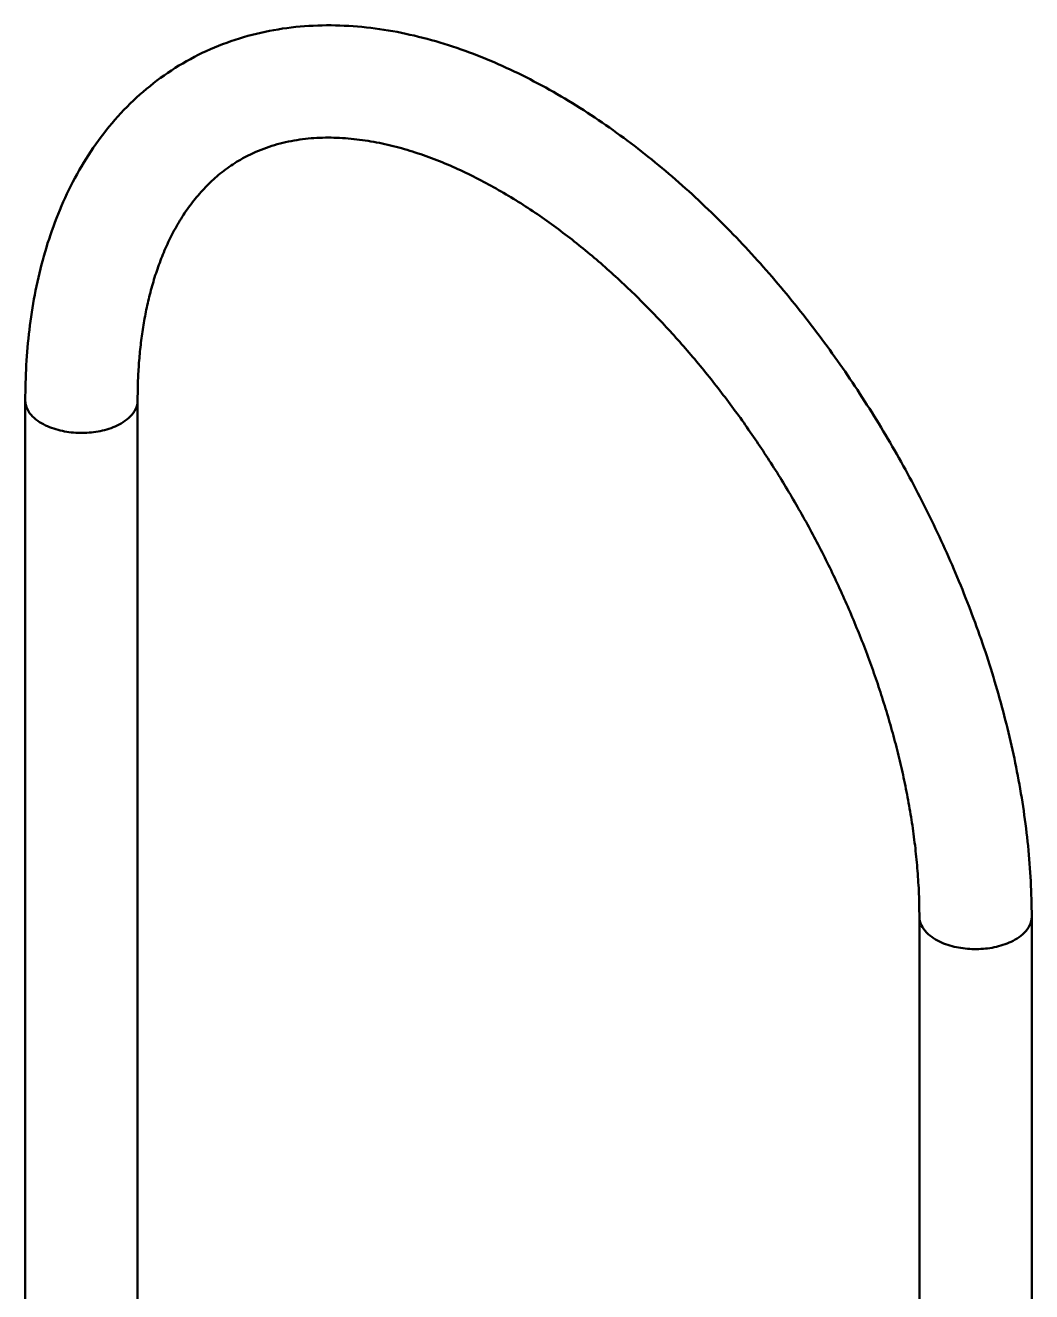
# Model space of a CAD drawing. Header units: millimetres. Extents: x 0 to 594, y 0 to 420.
# Drawn here: x 489.23 to 511.99, y 282.93 to 311.57 of the extents above; entities that cross this region are included whole.
import ezdxf

# ---------------------------------------------------------------- set-up
doc = ezdxf.new("R2010")
doc.units = ezdxf.units.MM
doc.layers.add('01-VISIBLE', color=7, linetype='CONTINUOUS', lineweight=50)

msp = doc.modelspace()

# ---------------------------------------------------------------- linework, layer by layer
at = {"layer": '01-VISIBLE'}
for p, q in [((489.23, 273.549), (489.23, 303.088)), ((491.77, 264.444), (491.77, 303.088)), ((509.453, 261.873), (509.453, 291.412)), ((511.993, 233.005), (511.993, 291.412))]:
    msp.add_line(p, q, dxfattribs=at)
for points in [[(489.23, 303.088), (489.23, 303.188), (489.231, 303.288), (489.233, 303.388), (489.235, 303.488), (489.239, 303.588), (489.242, 303.689), (489.247, 303.789), (489.252, 303.889), (489.258, 303.989), (489.265, 304.088), (489.273, 304.188), (489.281, 304.288), (489.29, 304.388), (489.3, 304.488), (489.311, 304.587), (489.322, 304.687), (489.334, 304.786), (489.348, 304.885), (489.362, 304.984), (489.376, 305.083), (489.392, 305.182), (489.409, 305.281), (489.426, 305.38), (489.444, 305.478), (489.463, 305.577), (489.483, 305.675), (489.504, 305.773), (489.526, 305.87), (489.549, 305.968), (489.573, 306.065), (489.597, 306.162), (489.623, 306.259), (489.65, 306.356), (489.677, 306.452), (489.706, 306.548), (489.735, 306.644), (489.766, 306.739), (489.797, 306.834), (489.83, 306.929), (489.864, 307.023), (489.898, 307.117), (489.934, 307.21), (489.971, 307.304), (490.009, 307.396), (490.048, 307.489), (490.088, 307.58), (490.129, 307.672), (490.171, 307.762), (490.215, 307.853), (490.259, 307.942), (490.305, 308.032), (490.352, 308.12), (490.4, 308.208), (490.449, 308.295), (490.499, 308.382), (490.55, 308.468), (490.603, 308.553), (490.657, 308.638), (490.711, 308.722), (490.767, 308.805), (490.825, 308.887), (490.883, 308.968), (490.942, 309.049), (491.003, 309.128), (491.065, 309.207), (491.128, 309.285), (491.192, 309.362), (491.258, 309.438), (491.324, 309.513), (491.392, 309.587), (491.46, 309.659), (491.53, 309.731), (491.601, 309.802), (491.673, 309.871), (491.747, 309.94), (491.821, 310.007), (491.896, 310.073), (491.973, 310.138), (492.05, 310.201), (492.128, 310.263), (492.208, 310.324), (492.288, 310.384), (492.37, 310.442), (492.452, 310.499), (492.535, 310.555), (492.62, 310.609), (492.705, 310.662), (492.791, 310.713), (492.878, 310.763), (492.965, 310.812), (493.054, 310.859), (493.143, 310.904), (493.233, 310.948), (493.323, 310.991), (493.415, 311.032), (493.507, 311.072), (493.599, 311.11), (493.693, 311.146), (493.786, 311.181), (493.881, 311.215), (493.976, 311.247), (494.071, 311.277), (494.167, 311.306), (494.263, 311.334), (494.36, 311.359), (494.457, 311.384), (494.555, 311.407), (494.652, 311.428), (494.751, 311.448), (494.849, 311.466), (494.948, 311.483), (495.047, 311.499), (495.146, 311.513), (495.245, 311.525), (495.345, 311.536), (495.444, 311.546), (495.544, 311.554), (495.644, 311.561), (495.744, 311.566), (495.844, 311.57), (495.944, 311.573), (496.045, 311.574), (496.145, 311.574), (496.245, 311.572), (496.345, 311.57), (496.445, 311.566), (496.545, 311.56), (496.645, 311.554), (496.745, 311.546), (496.845, 311.537), (496.944, 311.527), (497.044, 311.515), (497.143, 311.503), (497.242, 311.489), (497.341, 311.474), (497.44, 311.458), (497.539, 311.441), (497.637, 311.423), (497.736, 311.404), (497.834, 311.383), (497.931, 311.362), (498.029, 311.34), (498.126, 311.316), (498.224, 311.292), (498.32, 311.266), (498.417, 311.24), (498.513, 311.213), (498.609, 311.184), (498.705, 311.155), (498.801, 311.125), (498.896, 311.094), (498.991, 311.062), (499.086, 311.03), (499.18, 310.996), (499.274, 310.962), (499.368, 310.926), (499.461, 310.89), (499.554, 310.853), (499.647, 310.816), (499.74, 310.777), (499.832, 310.738), (499.924, 310.698), (500.015, 310.658), (500.106, 310.616), (500.197, 310.574), (500.288, 310.531), (500.378, 310.488), (500.468, 310.444), (500.557, 310.399), (500.647, 310.353), (500.735, 310.307), (500.824, 310.26), (500.912, 310.213), (501, 310.165), (501.088, 310.116), (501.175, 310.067), (501.262, 310.017), (501.348, 309.966), (501.434, 309.915), (501.52, 309.864), (501.606, 309.812), (501.691, 309.759), (501.776, 309.706), (501.86, 309.652), (501.944, 309.597), (502.028, 309.542), (502.111, 309.487), (502.194, 309.431), (502.277, 309.375), (502.36, 309.318), (502.442, 309.26), (502.523, 309.203), (502.605, 309.144), (502.686, 309.085), (502.767, 309.026), (502.847, 308.966), (502.927, 308.906), (503.007, 308.846), (503.086, 308.785), (503.165, 308.723), (503.244, 308.661), (503.322, 308.599), (503.4, 308.536), (503.478, 308.473), (503.555, 308.409), (503.632, 308.345), (503.709, 308.281), (503.785, 308.216), (503.861, 308.151), (503.937, 308.085), (504.012, 308.019), (504.087, 307.953), (504.162, 307.886), (504.236, 307.819), (504.31, 307.752), (504.384, 307.684), (504.458, 307.616), (504.531, 307.547), (504.603, 307.478), (504.676, 307.409), (504.748, 307.339), (504.82, 307.27), (504.891, 307.199), (504.962, 307.129), (505.033, 307.058), (505.103, 306.987), (505.173, 306.915), (505.243, 306.843), (505.313, 306.771), (505.382, 306.699), (505.451, 306.626), (505.519, 306.553), (505.587, 306.48), (505.655, 306.406), (505.723, 306.332), (505.79, 306.258), (505.857, 306.183), (505.923, 306.108), (505.989, 306.033), (506.055, 305.958), (506.121, 305.882), (506.186, 305.806), (506.251, 305.73), (506.316, 305.653), (506.38, 305.577), (506.444, 305.5), (506.508, 305.422), (506.571, 305.345), (506.634, 305.267), (506.697, 305.189), (506.759, 305.11), (506.821, 305.032), (506.883, 304.953), (506.944, 304.874), (507.005, 304.795), (507.066, 304.715), (507.127, 304.635), (507.187, 304.555), (507.247, 304.475), (507.306, 304.394), (507.365, 304.313), (507.424, 304.232), (507.483, 304.151), (507.541, 304.07), (507.599, 303.988), (507.656, 303.906), (507.714, 303.824), (507.771, 303.741), (507.827, 303.659), (507.883, 303.576), (507.939, 303.493), (507.995, 303.409), (508.05, 303.326), (508.105, 303.242), (508.16, 303.158), (508.214, 303.074), (508.268, 302.99), (508.322, 302.905), (508.375, 302.821), (508.428, 302.736), (508.481, 302.65), (508.533, 302.565), (508.585, 302.48), (508.637, 302.394), (508.689, 302.308), (508.74, 302.222), (508.79, 302.135), (508.841, 302.049), (508.891, 301.962), (508.94, 301.875), (508.99, 301.788), (509.039, 301.701), (509.088, 301.613), (509.136, 301.525), (509.184, 301.437), (509.232, 301.349), (509.279, 301.261), (509.326, 301.173), (509.373, 301.084), (509.419, 300.995), (509.465, 300.906), (509.511, 300.817), (509.556, 300.728), (509.601, 300.638), (509.645, 300.549), (509.69, 300.459), (509.734, 300.369), (509.777, 300.279), (509.82, 300.188), (509.863, 300.098), (509.906, 300.007), (509.948, 299.916), (509.989, 299.825), (510.031, 299.734), (510.072, 299.643), (510.113, 299.551), (510.153, 299.459), (510.193, 299.368), (510.232, 299.276), (510.272, 299.183), (510.311, 299.091), (510.349, 298.999), (510.387, 298.906), (510.425, 298.813), (510.462, 298.72), (510.499, 298.627), (510.536, 298.534), (510.572, 298.441), (510.608, 298.347), (510.643, 298.254), (510.678, 298.16), (510.713, 298.066), (510.747, 297.972), (510.781, 297.877), (510.815, 297.783), (510.848, 297.689), (510.88, 297.594), (510.913, 297.499), (510.945, 297.404), (510.976, 297.309), (511.007, 297.214), (511.038, 297.118), (511.068, 297.023), (511.098, 296.927), (511.127, 296.832), (511.156, 296.736), (511.185, 296.64), (511.213, 296.544), (511.24, 296.447), (511.268, 296.351), (511.294, 296.255), (511.321, 296.158), (511.347, 296.061), (511.372, 295.964), (511.397, 295.867), (511.422, 295.77), (511.446, 295.673), (511.47, 295.576), (511.493, 295.478), (511.515, 295.381), (511.538, 295.283), (511.559, 295.185), (511.581, 295.088), (511.602, 294.99), (511.622, 294.891), (511.642, 294.793), (511.661, 294.695), (511.68, 294.597), (511.698, 294.498), (511.716, 294.4), (511.734, 294.301), (511.75, 294.202), (511.767, 294.104), (511.783, 294.005), (511.798, 293.906), (511.813, 293.807), (511.827, 293.707), (511.84, 293.608), (511.854, 293.509), (511.866, 293.41), (511.878, 293.31), (511.89, 293.211), (511.9, 293.111), (511.911, 293.012), (511.92, 292.912), (511.93, 292.812), (511.938, 292.712), (511.946, 292.612), (511.954, 292.513), (511.96, 292.413), (511.966, 292.313), (511.972, 292.213), (511.977, 292.113), (511.981, 292.013), (511.985, 291.913), (511.988, 291.812), (511.99, 291.712), (511.992, 291.612), (511.993, 291.512), (511.993, 291.412)], [(509.453, 291.412), (509.453, 291.477), (509.452, 291.541), (509.452, 291.606), (509.45, 291.671), (509.449, 291.735), (509.447, 291.8), (509.445, 291.865), (509.442, 291.929), (509.44, 291.994), (509.437, 292.059), (509.433, 292.123), (509.429, 292.188), (509.425, 292.253), (509.421, 292.317), (509.416, 292.382), (509.411, 292.446), (509.406, 292.511), (509.401, 292.575), (509.395, 292.64), (509.389, 292.704), (509.382, 292.768), (509.376, 292.833), (509.369, 292.897), (509.362, 292.962), (509.354, 293.026), (509.346, 293.09), (509.338, 293.154), (509.33, 293.218), (509.321, 293.283), (509.313, 293.347), (509.303, 293.411), (509.294, 293.475), (509.284, 293.539), (509.275, 293.603), (509.264, 293.667), (509.254, 293.731), (509.243, 293.794), (509.232, 293.858), (509.221, 293.922), (509.21, 293.986), (509.198, 294.049), (509.187, 294.113), (509.174, 294.176), (509.162, 294.24), (509.149, 294.303), (509.137, 294.367), (509.124, 294.43), (509.11, 294.494), (509.097, 294.557), (509.083, 294.62), (509.069, 294.683), (509.055, 294.746), (509.04, 294.81), (509.026, 294.873), (509.011, 294.936), (508.996, 294.998), (508.981, 295.061), (508.965, 295.124), (508.949, 295.187), (508.933, 295.25), (508.917, 295.312), (508.901, 295.375), (508.884, 295.437), (508.867, 295.5), (508.85, 295.562), (508.833, 295.625), (508.816, 295.687), (508.798, 295.749), (508.78, 295.812), (508.762, 295.874), (508.744, 295.936), (508.726, 295.998), (508.707, 296.06), (508.688, 296.122), (508.669, 296.184), (508.65, 296.245), (508.63, 296.307), (508.611, 296.369), (508.591, 296.43), (508.571, 296.492), (508.551, 296.553), (508.53, 296.615), (508.51, 296.676), (508.489, 296.737), (508.468, 296.799), (508.447, 296.86), (508.425, 296.921), (508.404, 296.982), (508.382, 297.043), (508.36, 297.104), (508.338, 297.165), (508.316, 297.225), (508.293, 297.286), (508.271, 297.347), (508.248, 297.407), (508.225, 297.468), (508.202, 297.528), (508.178, 297.588), (508.155, 297.649), (508.131, 297.709), (508.107, 297.769), (508.083, 297.829), (508.059, 297.889), (508.034, 297.949), (508.01, 298.009), (507.985, 298.069), (507.96, 298.128), (507.935, 298.188), (507.91, 298.248), (507.884, 298.307), (507.859, 298.367), (507.833, 298.426), (507.807, 298.485), (507.781, 298.544), (507.754, 298.603), (507.728, 298.663), (507.701, 298.721), (507.674, 298.78), (507.647, 298.839), (507.62, 298.898), (507.593, 298.957), (507.565, 299.015), (507.538, 299.074), (507.51, 299.132), (507.482, 299.191), (507.454, 299.249), (507.426, 299.307), (507.397, 299.365), (507.368, 299.423), (507.34, 299.481), (507.311, 299.539), (507.282, 299.597), (507.252, 299.654), (507.223, 299.712), (507.193, 299.77), (507.164, 299.827), (507.134, 299.885), (507.104, 299.942), (507.073, 299.999), (507.043, 300.056), (507.012, 300.113), (506.982, 300.17), (506.951, 300.227), (506.92, 300.284), (506.889, 300.341), (506.857, 300.397), (506.826, 300.454), (506.794, 300.51), (506.762, 300.567), (506.73, 300.623), (506.698, 300.679), (506.666, 300.735), (506.634, 300.791), (506.601, 300.847), (506.568, 300.903), (506.536, 300.959), (506.503, 301.014), (506.469, 301.07), (506.436, 301.125), (506.403, 301.181), (506.369, 301.236), (506.335, 301.291), (506.301, 301.346), (506.267, 301.401), (506.233, 301.456), (506.198, 301.511), (506.164, 301.566), (506.129, 301.62), (506.094, 301.675), (506.059, 301.729), (506.024, 301.784), (505.989, 301.838), (505.953, 301.892), (505.918, 301.946), (505.882, 302), (505.846, 302.054), (505.81, 302.108), (505.774, 302.161), (505.737, 302.215), (505.701, 302.268), (505.664, 302.321), (505.627, 302.375), (505.591, 302.428), (505.553, 302.481), (505.516, 302.534), (505.479, 302.587), (505.441, 302.639), (505.404, 302.692), (505.366, 302.744), (505.328, 302.797), (505.289, 302.849), (505.251, 302.901), (505.213, 302.953), (505.174, 303.005), (505.135, 303.057), (505.096, 303.109), (505.057, 303.16), (505.018, 303.212), (504.979, 303.263), (504.939, 303.314), (504.9, 303.366), (504.86, 303.417), (504.82, 303.468), (504.78, 303.518), (504.74, 303.569), (504.699, 303.62), (504.659, 303.67), (504.618, 303.72), (504.577, 303.771), (504.536, 303.821), (504.495, 303.871), (504.454, 303.92), (504.412, 303.97), (504.371, 304.02), (504.329, 304.069), (504.287, 304.119), (504.245, 304.168), (504.203, 304.217), (504.161, 304.266), (504.118, 304.315), (504.076, 304.363), (504.033, 304.412), (503.99, 304.46), (503.947, 304.508), (503.903, 304.557), (503.86, 304.605), (503.817, 304.653), (503.773, 304.7), (503.729, 304.748), (503.685, 304.795), (503.641, 304.843), (503.597, 304.89), (503.552, 304.937), (503.507, 304.984), (503.463, 305.03), (503.418, 305.077), (503.373, 305.123), (503.328, 305.17), (503.282, 305.216), (503.237, 305.262), (503.191, 305.308), (503.145, 305.353), (503.099, 305.399), (503.053, 305.444), (503.007, 305.49), (502.96, 305.535), (502.914, 305.58), (502.867, 305.624), (502.82, 305.669), (502.773, 305.713), (502.726, 305.758), (502.678, 305.802), (502.631, 305.846), (502.583, 305.889), (502.535, 305.933), (502.487, 305.976), (502.439, 306.019), (502.391, 306.062), (502.342, 306.105), (502.294, 306.148), (502.245, 306.191), (502.196, 306.233), (502.147, 306.275), (502.097, 306.317), (502.048, 306.359), (501.998, 306.4), (501.949, 306.442), (501.899, 306.483), (501.849, 306.524), (501.798, 306.565), (501.748, 306.605), (501.697, 306.646), (501.647, 306.686), (501.596, 306.726), (501.545, 306.766), (501.494, 306.805), (501.442, 306.844), (501.391, 306.884), (501.339, 306.922), (501.287, 306.961), (501.235, 307), (501.183, 307.038), (501.13, 307.076), (501.078, 307.114), (501.025, 307.151), (500.972, 307.189), (500.919, 307.226), (500.866, 307.262), (500.813, 307.299), (500.759, 307.335), (500.706, 307.372), (500.652, 307.407), (500.598, 307.443), (500.543, 307.478), (500.489, 307.513), (500.435, 307.548), (500.38, 307.583), (500.325, 307.617), (500.27, 307.651), (500.215, 307.685), (500.159, 307.718), (500.104, 307.751), (500.048, 307.784), (499.992, 307.817), (499.936, 307.849), (499.88, 307.881), (499.823, 307.913), (499.767, 307.944), (499.71, 307.975), (499.653, 308.006), (499.596, 308.037), (499.539, 308.067), (499.481, 308.096), (499.423, 308.126), (499.366, 308.155), (499.308, 308.184), (499.25, 308.212), (499.191, 308.24), (499.133, 308.268), (499.074, 308.295), (499.015, 308.322), (498.956, 308.349), (498.897, 308.375), (498.838, 308.401), (498.778, 308.426), (498.719, 308.451), (498.659, 308.476), (498.599, 308.5), (498.538, 308.524), (498.478, 308.547), (498.418, 308.57), (498.357, 308.592), (498.296, 308.615), (498.235, 308.636), (498.174, 308.657), (498.113, 308.678), (498.051, 308.698), (497.989, 308.718), (497.928, 308.737), (497.866, 308.756), (497.804, 308.774), (497.741, 308.792), (497.679, 308.809), (497.616, 308.825), (497.554, 308.841), (497.491, 308.857), (497.428, 308.872), (497.365, 308.886), (497.302, 308.9), (497.238, 308.913), (497.175, 308.925), (497.111, 308.937), (497.047, 308.949), (496.984, 308.959), (496.92, 308.969), (496.856, 308.979), (496.791, 308.987), (496.727, 308.995), (496.663, 309.002), (496.598, 309.009), (496.534, 309.015), (496.47, 309.02), (496.405, 309.024), (496.34, 309.028), (496.276, 309.03), (496.211, 309.032), (496.146, 309.034), (496.082, 309.034), (496.017, 309.033), (495.952, 309.032), (495.887, 309.03), (495.823, 309.027), (495.758, 309.023), (495.694, 309.018), (495.629, 309.012), (495.565, 309.005), (495.501, 308.997), (495.437, 308.989), (495.373, 308.979), (495.309, 308.968), (495.245, 308.957), (495.182, 308.944), (495.118, 308.93), (495.055, 308.915), (494.993, 308.9), (494.93, 308.883), (494.868, 308.865), (494.806, 308.846), (494.745, 308.826), (494.683, 308.805), (494.623, 308.782), (494.562, 308.759), (494.502, 308.735), (494.443, 308.709), (494.384, 308.683), (494.325, 308.655), (494.267, 308.626), (494.21, 308.597), (494.153, 308.566), (494.096, 308.534)], [(491.77, 303.088), (491.77, 303.138), (491.77, 303.189), (491.771, 303.239), (491.772, 303.289), (491.772, 303.34), (491.774, 303.39), (491.775, 303.44), (491.777, 303.491), (491.778, 303.541), (491.781, 303.591), (491.783, 303.642), (491.785, 303.692), (491.788, 303.742), (491.791, 303.792), (491.794, 303.843), (491.798, 303.893), (491.801, 303.943), (491.805, 303.993), (491.809, 304.044), (491.814, 304.094), (491.818, 304.144), (491.823, 304.194), (491.828, 304.244), (491.834, 304.294), (491.839, 304.344), (491.845, 304.394), (491.852, 304.444), (491.858, 304.494), (491.865, 304.544), (491.872, 304.594), (491.879, 304.644), (491.886, 304.694), (491.894, 304.743), (491.902, 304.793), (491.91, 304.843), (491.919, 304.892), (491.928, 304.942), (491.937, 304.992), (491.947, 305.041), (491.956, 305.09), (491.966, 305.14), (491.977, 305.189), (491.987, 305.238), (491.998, 305.287), (492.01, 305.336), (492.021, 305.385), (492.033, 305.434), (492.045, 305.483), (492.058, 305.532), (492.071, 305.581), (492.084, 305.629), (492.097, 305.678), (492.111, 305.726), (492.126, 305.775), (492.14, 305.823), (492.155, 305.871), (492.17, 305.919), (492.186, 305.967), (492.202, 306.015), (492.218, 306.062), (492.235, 306.11), (492.252, 306.157), (492.269, 306.204), (492.287, 306.252), (492.305, 306.299), (492.323, 306.345), (492.342, 306.392), (492.362, 306.439), (492.381, 306.485), (492.401, 306.531), (492.422, 306.577), (492.443, 306.623), (492.464, 306.669), (492.486, 306.714), (492.508, 306.759), (492.53, 306.804), (492.553, 306.849), (492.576, 306.894), (492.6, 306.938), (492.624, 306.982), (492.649, 307.026), (492.674, 307.07), (492.7, 307.113), (492.726, 307.157), (492.752, 307.2), (492.779, 307.242), (492.806, 307.284), (492.834, 307.326), (492.862, 307.368), (492.891, 307.41), (492.92, 307.451), (492.95, 307.491), (492.98, 307.532), (493.01, 307.572), (493.041, 307.611), (493.073, 307.651), (493.105, 307.69), (493.137, 307.728), (493.17, 307.766), (493.204, 307.804), (493.237, 307.841), (493.272, 307.878), (493.306, 307.915), (493.342, 307.951), (493.377, 307.986), (493.414, 308.021), (493.45, 308.056), (493.487, 308.09), (493.525, 308.123), (493.563, 308.156), (493.602, 308.189), (493.64, 308.221), (493.68, 308.252), (493.72, 308.283), (493.76, 308.313), (493.801, 308.343), (493.842, 308.372), (493.883, 308.401), (493.925, 308.428), (493.967, 308.456), (494.01, 308.483), (494.053, 308.509), (494.096, 308.534)], [(489.23, 303.088), (489.233, 303.037), (489.242, 302.987), (489.256, 302.939), (489.276, 302.892), (489.3, 302.847), (489.328, 302.805), (489.359, 302.765), (489.393, 302.728), (489.43, 302.693), (489.469, 302.66), (489.509, 302.629), (489.551, 302.601), (489.594, 302.574), (489.638, 302.549), (489.683, 302.526), (489.729, 302.505), (489.776, 302.485), (489.824, 302.467), (489.871, 302.451), (489.92, 302.436), (489.969, 302.422), (490.018, 302.409), (490.067, 302.398), (490.117, 302.389), (490.167, 302.38), (490.217, 302.373), (490.268, 302.367), (490.318, 302.362), (490.369, 302.359), (490.419, 302.356), (490.47, 302.355), (490.521, 302.355), (490.571, 302.356), (490.622, 302.358), (490.673, 302.361), (490.723, 302.366), (490.773, 302.372), (490.824, 302.379), (490.874, 302.387), (490.923, 302.397), (490.973, 302.407), (491.022, 302.419), (491.071, 302.433), (491.12, 302.448), (491.168, 302.464), (491.215, 302.482), (491.262, 302.501), (491.308, 302.522), (491.353, 302.545), (491.398, 302.569)], [(491.398, 302.569), (491.442, 302.596), (491.484, 302.625), (491.526, 302.655), (491.565, 302.689), (491.602, 302.724), (491.637, 302.762), (491.669, 302.802), (491.698, 302.844), (491.723, 302.89), (491.743, 302.937), (491.758, 302.986), (491.767, 303.037), (491.77, 303.088)], [(509.453, 291.412), (509.456, 291.361), (509.465, 291.311), (509.48, 291.263), (509.499, 291.216), (509.523, 291.172), (509.551, 291.129), (509.583, 291.089), (509.617, 291.052), (509.653, 291.017), (509.692, 290.984), (509.732, 290.953), (509.774, 290.925), (509.817, 290.898), (509.861, 290.873), (509.907, 290.85), (509.953, 290.829), (509.999, 290.809), (510.047, 290.791), (510.095, 290.775), (510.143, 290.76), (510.192, 290.746), (510.241, 290.734), (510.291, 290.723), (510.34, 290.713), (510.39, 290.704), (510.44, 290.697), (510.491, 290.691), (510.541, 290.686), (510.592, 290.683), (510.643, 290.68), (510.693, 290.679), (510.744, 290.679), (510.795, 290.68), (510.845, 290.682), (510.896, 290.685), (510.946, 290.69), (510.997, 290.696), (511.047, 290.703), (511.097, 290.711), (511.147, 290.721), (511.196, 290.731), (511.246, 290.744), (511.294, 290.757), (511.343, 290.772), (511.391, 290.788), (511.438, 290.806), (511.485, 290.825), (511.531, 290.846), (511.577, 290.869), (511.621, 290.893)], [(511.621, 290.893), (511.665, 290.92), (511.708, 290.949), (511.749, 290.98), (511.788, 291.013), (511.826, 291.048), (511.86, 291.086), (511.892, 291.126), (511.921, 291.169), (511.946, 291.214), (511.966, 291.261), (511.981, 291.31), (511.99, 291.361), (511.993, 291.412)]]:
    msp.add_lwpolyline(points, dxfattribs=at)

doc.saveas('drawing.dxf')
